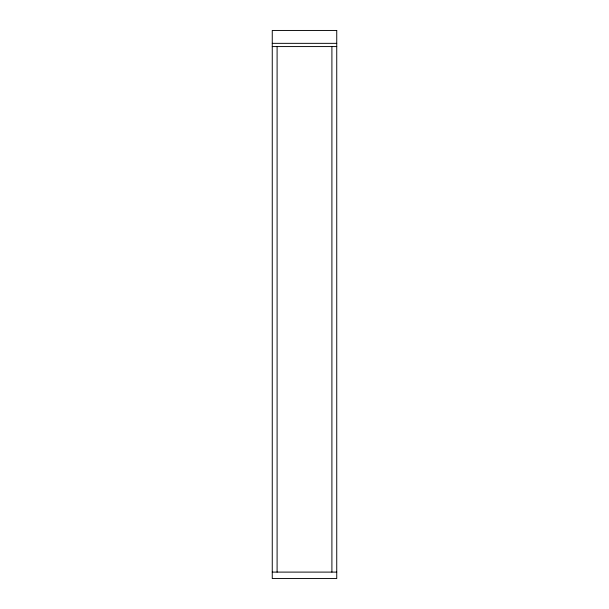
<?xml version="1.0" encoding="UTF-8"?>
<svg xmlns="http://www.w3.org/2000/svg" width="609" height="609" viewBox="0 0 609 609"><rect width="100%" height="100%" fill="white"/><g stroke="black" fill="none" stroke-linecap="round" stroke-linejoin="round"><path stroke-width="0.91" d="M272.261 43.346L336.739 43.346M272.261 46.573L336.739 46.573M272.261 572.102L336.739 572.102M331.905 46.573L331.905 572.102M277.095 46.573L277.095 572.102M336.739 30.45L272.261 30.45L272.261 578.55L336.739 578.55L336.739 30.45"/></g></svg>
